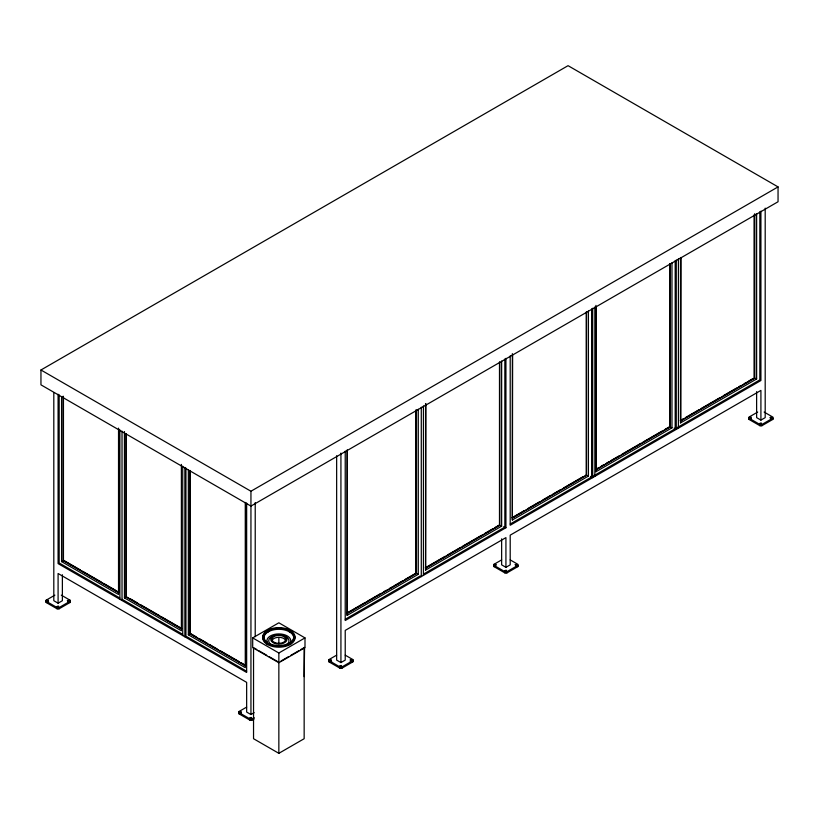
<?xml version="1.0" encoding="UTF-8"?>
<svg xmlns="http://www.w3.org/2000/svg" width="819" height="819" viewBox="0 0 819 819"><rect width="100%" height="100%" fill="white"/><g stroke="black" fill="none" stroke-linecap="round" stroke-linejoin="round"><path stroke-width="1.23" d="M418.274 409.244L418.274 574.314L347.154 615.376L347.358 450.174M501.637 361.118L501.637 526.187L425.573 570.096L425.849 403.593M588.411 311.015L588.411 476.085L512.356 519.993L512.622 354.76M671.979 262.766L671.979 427.835L595.925 471.744L596.191 306.511M756.623 213.902L756.623 378.972L680.558 422.88L680.835 257.647M329.77 661.332L330.722 660.79L331.664 661.332M350.194 661.332L351.812 660.953M340.018 667.096L341.851 667.096M749.784 418.724L751.361 418.478M759.991 424.621L761.824 424.621M251.761 719.461L250.123 719.461M516.953 566.349L516.379 566.605M770.3 418.591L771.938 418.591M268.714 630.671A16.104 9.296 0 0 0 267.455 631.326A1.198 0.655 -62.5 0 1 266.656 630.855L266.329 631.07A16.104 9.296 0 0 0 266.329 642.772L266.656 642.987A1.198 0.655 62.5 0 0 267.455 644.471A1.198 0.727 57.3 0 0 268.345 643.959A1.198 0.727 57.3 0 0 269.195 643.468L269.461 643.611A14.916 8.61 0 0 0 288.237 643.611L288.503 643.468A1.198 0.727 -57.3 0 0 289.394 643.98A1.198 0.727 -57.3 0 0 290.233 644.471A1.198 0.655 -62.5 0 0 291.032 642.987L291.369 642.772A16.104 9.296 0 0 0 291.369 631.07L291.032 630.855A1.198 0.655 62.5 0 1 290.233 631.316A16.104 9.296 0 0 0 288.984 630.671M291.032 630.855L290.192 631.347A1.198 0.655 62.5 0 1 289.394 631.807A1.198 0.727 57.3 0 1 288.503 630.374L288.237 630.231A14.916 8.61 0 0 0 269.461 630.231L269.185 630.374A1.198 0.727 -57.3 0 1 268.304 631.807A1.198 0.655 -62.5 0 1 267.506 631.347L267.26 631.5A14.916 8.61 0 0 0 267.26 642.342L267.506 642.495A1.198 0.655 62.5 0 0 268.304 643.98L268.714 644.154A16.104 9.296 0 0 0 288.984 644.154L289.353 643.959A14.916 8.61 0 0 0 290.438 643.314M288.503 643.468L289.353 643.959A1.198 0.655 -62.5 0 0 290.192 642.495L290.438 642.342A14.916 8.61 0 0 0 290.438 631.5L290.192 631.347M40.95 369.993L568.058 65.674L778.05 186.906L778.05 201.75L250.942 506.081L40.95 384.838L40.95 369.993L250.942 491.236L778.05 186.906M61.579 396.529L61.579 561.599L63.718 560.36L80.323 569.942M70.117 601.515A1.515 0.87 0 0 1 69.881 602.579L59.163 608.763A1.515 0.87 0 0 1 57.023 608.763L46.304 602.579L46.304 600.102L54.873 595.157M53.808 392.506L53.808 600.716L58.088 603.193L62.377 600.716L62.377 574.743M46.304 600.102A1.515 0.87 0 0 0 46.304 601.341L57.023 607.524A1.515 0.87 0 0 0 59.163 607.524L69.881 601.341A1.515 0.87 0 0 0 69.881 600.102L61.302 595.157M119.072 592.321L118.53 592.628L63.186 560.667L63.186 396.171M124.427 431.531L124.427 597.88L126.566 596.641M188.35 469.717L188.35 634.786L190.499 633.558L196.028 636.752M252.692 637.899L278.849 622.798L304.996 637.899L304.996 647.634L278.849 662.735L252.692 647.634L252.692 637.899L278.849 652.999L304.996 637.899M266.656 642.987L267.506 642.495M288.503 630.374L289.353 629.883A1.198 0.727 57.3 0 0 290.233 631.316M269.185 643.468L268.345 643.959A14.916 8.61 0 0 1 267.26 643.314M245.854 665.509L245.311 665.816L189.957 633.865L189.957 470.638M365.469 602.323L346.816 613.093L347.358 613.4L416.472 573.495L418.274 574.314M367.659 601.054L380.825 593.458M384.121 591.553L386.312 590.294M389.609 588.39L391.799 587.121M393.99 585.861L402.764 580.794M404.965 579.524L415.929 573.187L416.472 573.495L416.472 410.278M426.412 567.137L445.167 556.316M447.369 555.036L460.606 547.399M462.817 546.119L481.572 535.298M484.879 533.384L492.598 528.931M494.809 527.651L499.221 525.102L501.637 526.187M513.196 517.035L524.221 510.667M527.538 508.763L539.67 501.75M542.977 499.846L550.696 495.382M552.907 494.113L560.626 489.649M563.943 487.745L582.688 476.914M596.764 468.796L598.965 467.516M601.177 466.246L603.378 464.967M606.684 463.063L608.896 461.783M611.097 460.513L618.826 456.05M622.133 454.146L640.888 443.314M643.089 442.045L661.844 431.214M665.151 429.299L669.563 426.76L671.979 427.835M683.599 418.652L680.292 420.567L680.835 420.874L754.739 378.204L756.623 378.972M685.81 417.383L699.047 409.735M701.259 408.466L720.003 397.635M723.32 395.72L736.557 388.083M738.758 386.803L740.97 385.534M744.276 383.62L746.488 382.35M748.689 381.07L753.101 378.532M347.092 613.247L416.206 573.341L416.206 410.124M425.573 567.936L499.488 525.255L499.488 362.039M512.356 517.833L586.271 475.153L586.271 311.937M595.925 469.584L669.84 426.914L669.84 263.687M345.249 619.256L420.188 575.992M423.454 574.109L504.852 527.108L504.852 359.009M510.237 524.006L591.635 477.006L591.635 308.906M593.806 475.757L675.194 428.767L675.194 260.657M677.344 427.528L759.837 379.893L759.837 211.793M505.927 358.353L505.927 527.733L345.219 620.515L345.219 451.136M281.05 660.974L288.749 656.531M290.95 655.261L298.648 650.818M300.849 649.539L304.576 647.399L304.156 676.617M254.156 718.857L252.006 720.096A1.515 0.87 0 0 1 249.867 720.096L239.148 713.912L239.148 711.435L246.652 707.104M345.219 655.149L352.713 659.479L352.713 661.957L342.004 668.14A1.515 0.87 0 0 1 339.865 668.14L329.146 661.957L329.146 659.479L336.65 655.149M517.946 565.642A1.515 0.87 0 0 1 517.71 566.697L506.992 572.88A1.515 0.87 0 0 1 504.852 572.88L494.133 566.697L494.133 564.23L501.637 559.899M757.698 412.059L749.119 417.014A1.515 0.87 0 0 0 749.119 418.243L749.119 419.482L759.837 425.665A1.515 0.87 0 0 0 761.977 425.665L772.696 419.482A1.515 0.87 0 0 0 772.696 418.243A1.515 0.87 0 0 0 772.696 417.014L764.127 412.059M58.088 603.193L58.088 573.505L246.652 682.37L246.652 712.059L250.942 714.537L254.156 712.673M336.65 455.722L336.65 660.104L340.929 662.571L345.219 660.104L345.219 630.405L505.927 537.622L505.927 567.321L501.637 564.844L501.637 538.861M505.927 567.321L510.206 564.844L510.206 535.155L760.912 390.417L760.912 420.106L756.623 417.629L756.623 391.646M760.912 420.106L765.192 417.629L765.192 208.139M239.148 711.435A1.515 0.87 0 0 0 239.148 712.673L249.867 718.857A1.515 0.87 0 0 0 252.006 718.857L254.156 717.628M329.146 659.479A1.515 0.87 0 0 0 329.146 660.718L339.865 666.901A1.515 0.87 0 0 0 342.004 666.901L352.713 660.718A1.515 0.87 0 0 0 352.713 659.479M494.133 564.23A1.515 0.87 0 0 0 494.133 565.458L504.852 571.652A1.515 0.87 0 0 0 506.992 571.652L517.71 565.458A1.515 0.87 0 0 0 517.71 564.23L510.206 559.899M749.119 418.243L759.837 424.437A1.515 0.87 0 0 0 761.977 424.437L772.696 418.243L772.696 419.482M256.838 649.539L253.542 647.634L253.542 738.718L278.849 753.326L304.156 738.718L304.156 647.634M267.455 631.316A1.198 0.727 -57.3 0 0 268.345 629.883L268.714 629.698A16.104 9.296 0 0 1 288.984 629.698L289.353 629.883M47.205 601.566L48.546 601.566M67.639 601.566L68.97 601.566M68.97 602.344L68.305 602.508M240.059 712.909L241.39 712.909M47.881 602.508L47.205 602.344M57.842 608.384L57.269 608.128M588.411 476.085L586.005 475M506.592 571.59L505.006 572.123M674.129 428.142L676.269 429.381L676.269 260.002M595.659 469.43L596.191 469.737L670.106 427.068L670.106 263.841M590.56 476.392L592.7 477.631L592.7 308.251M512.09 517.68L512.622 517.987L586.537 475.307L586.537 312.09M503.777 526.494L505.927 527.733M425.307 567.782L425.849 568.089L499.754 525.409L499.754 362.193M268.345 629.883L269.185 630.374M290.192 642.495L291.032 642.987M266.656 630.855L267.506 631.347M259.039 650.818L266.738 655.261M268.939 656.531L277.743 661.619M82.535 571.222L101.361 582.094M103.573 583.363L116.861 591.042M129.893 598.566L137.643 603.04M140.96 604.954L159.787 615.816M161.998 617.096L180.815 627.968M199.355 638.666L207.105 643.14M209.316 644.42L217.066 648.894M220.383 650.808L239.209 661.68M241.421 662.95L244.738 664.874M181.654 628.757L126.3 596.805L126.3 433.579M181.388 628.91L126.034 596.959L126.034 433.732M61.579 561.599L118.53 594.481L118.53 428.132M124.427 597.88L181.388 630.773L181.388 464.414M188.35 634.786L245.311 667.68L245.311 502.6M119.84 598.024L59.163 562.991L59.163 394.881M122.021 599.273L182.698 634.305M246.621 671.211L185.944 636.179L185.944 468.079M761.977 424.437L761.977 425.665M760.912 211.138L760.912 380.518L510.206 525.255L510.206 355.876M759.837 424.437L759.837 425.665M754.739 213.698L754.739 378.204L754.207 377.887L754.207 214.67M754.473 214.824L754.473 378.04L680.558 420.72L680.558 257.494M680.558 257.811L680.558 422.88M678.408 258.773L678.408 428.142M595.925 305.395L595.925 471.744M594.85 307.012L594.85 476.392M517.71 565.458L517.71 566.697M512.356 353.644L512.356 519.993M506.992 571.652L506.992 572.88M504.852 571.652L504.852 572.88M425.573 403.747L425.573 570.096M423.423 405.978L423.423 575.358M421.283 407.217L421.283 576.596M415.929 409.971L415.929 573.187M347.092 450.02L347.154 615.376M342.004 666.901L342.004 668.14M340.929 453.081L340.929 662.571M339.865 666.901L339.865 668.14M278.849 637.387L278.849 643.765M278.849 652.999L278.849 753.326M255.221 502.569L255.221 636.691M252.006 718.857L252.006 720.096M250.942 491.236L250.942 714.537M249.867 718.857L249.867 720.096M246.652 503.091L246.652 672.471L58.088 563.605L58.088 394.226M245.577 502.446L245.577 665.663L190.223 633.711L190.223 470.485M184.869 467.424L184.869 636.803M182.729 466.185L182.729 635.564M122.021 431.132L122.021 600.511M119.871 429.903L119.871 599.273M118.806 429.248L118.806 592.475L63.452 560.513L63.452 397.287M69.881 600.102L69.881 602.579M59.163 607.524L59.163 608.763M57.023 607.524L57.023 608.763M293.581 639.24A14.916 8.61 0 0 1 293.253 640.12M292.772 640.98A14.916 8.61 0 0 1 291.349 642.587M266.339 642.587A14.916 8.61 0 0 1 264.926 640.98M264.445 640.12A14.916 8.61 0 0 1 264.117 639.24M263.953 638.349A14.916 8.61 0 0 1 278.849 629.289A14.916 8.61 0 0 1 293.734 638.349M268.212 643.949A11.927 6.89 0 0 1 278.849 633.926A11.927 6.89 0 0 1 289.476 643.949M282.483 635.36A10.135 5.856 0 0 1 286.015 644.962M271.683 644.962A10.135 5.856 0 0 1 270.966 644.502M270.342 644.01A10.135 5.856 0 0 1 275.215 635.36M276.218 635.165A10.135 5.856 0 0 1 281.47 635.165M293.888 634.561A16.104 9.296 0 0 1 278.849 647.194A16.104 9.296 0 0 1 263.81 634.561M264.496 633.671A16.104 9.296 0 0 1 265.336 632.831M272.021 640.683A6.921 3.993 0 0 1 278.849 637.315A6.921 3.993 0 0 1 285.677 640.683M494.133 566.697A1.515 0.87 0 0 1 494.133 565.458M239.148 713.912A1.515 0.87 0 0 1 238.913 712.858M329.146 661.957A1.515 0.87 0 0 1 328.757 661.107M352.713 660.718A1.515 0.87 0 0 1 352.713 661.957M749.119 419.482A1.515 0.87 0 0 1 748.883 418.427M46.304 602.579A1.515 0.87 0 0 1 46.304 601.341M46.959 600.573C48.341 602.794 49.611 598.955 46.959 600.573M57.176 606.469C58.559 608.691 59.828 604.852 57.176 606.469M67.393 600.573C68.776 602.794 70.035 598.955 67.393 600.573M239.813 711.916C241.195 714.127 242.455 710.288 239.813 711.916M250.02 717.813C251.402 720.024 252.672 716.185 250.02 717.813M329.801 659.96C331.183 662.172 332.453 658.333 329.801 659.96M340.018 665.857C341.4 668.069 342.659 664.229 340.018 665.857M350.235 659.96C351.617 662.172 352.876 658.333 350.235 659.96M494.799 564.701C496.181 566.912 497.44 563.073 494.799 564.701M505.006 570.597C506.388 572.809 507.657 568.97 505.006 570.597M515.223 564.701C516.605 566.912 517.864 563.073 515.223 564.701M749.784 417.485C751.166 419.697 752.426 415.857 749.784 417.485M759.991 423.382C761.373 425.593 762.643 421.754 759.991 423.382M770.208 417.485C771.59 419.697 772.849 415.857 770.208 417.485M274.426 643.284A8.108 4.679 0 0 0 286.947 639.598A8.108 4.679 0 0 0 275.164 635.186A8.108 4.679 0 0 0 274.426 643.284M275.082 642.71A6.921 3.993 0 0 0 285.749 639.567A6.921 3.993 0 0 0 275.706 635.8A6.921 3.993 0 0 0 275.082 642.71"/></g></svg>
